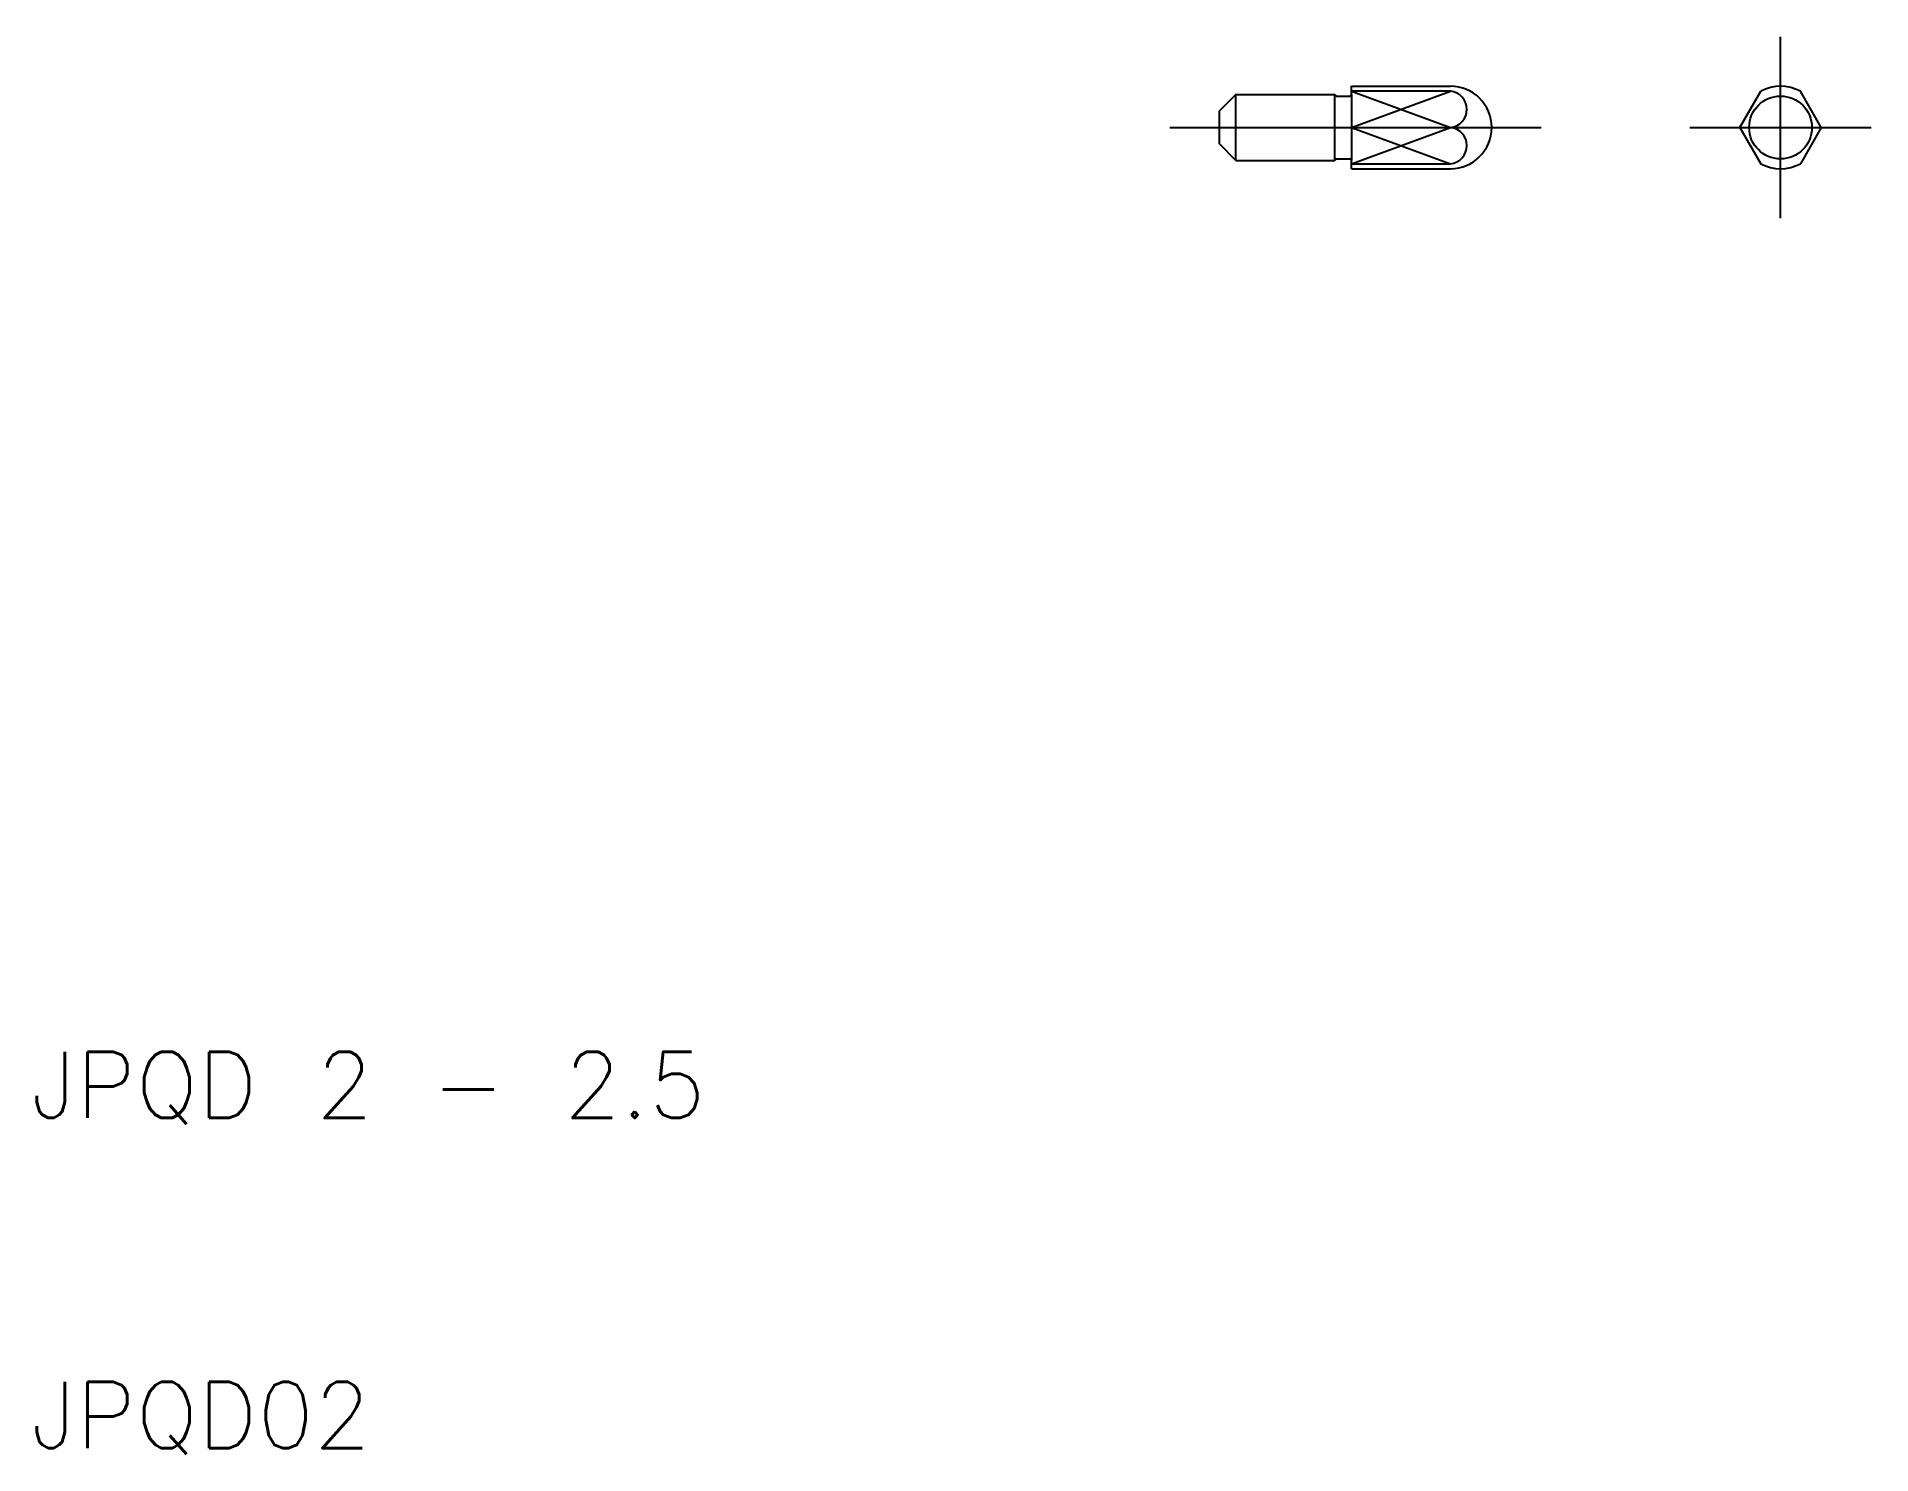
# Model space of a CAD drawing. Extents: x 10.2 to 65.8, y 9.8 to 52.8.
import ezdxf

# ---------------------------------------------------------------- set-up
doc = ezdxf.new("R2010")
doc.units = 0
doc.linetypes.add('CENTER', pattern=[50.8, 31.75, -6.35, 6.35, -6.35])
doc.linetypes.add('DASHED', pattern=[19.05, 12.7, -6.35])
doc.layers.get('0').update_dxf_attribs({"linetype": 'CONTINUOUS'})
doc.layers.add('CENTER', color=1, linetype='CENTER')
doc.styles.get("Standard").update_dxf_attribs({"font": 'txt.shx'})

msp = doc.modelspace()

# ---------------------------------------------------------------- linework, layer by layer
for p, q in [((50, 51.25), (53, 51.25)), ((50, 51), (50, 51.25)), ((46.5, 51), (46, 50.5)), ((46.5, 49), (46.5, 51)), ((46.5, 49), (46.5, 51)), ((46.5, 51), (49.5, 51)), ((49.5, 49), (49.5, 51)), ((49.55, 50.95), (49.95, 50.95)), ((53, 51.097), (50, 51.097)), ((50, 51), (50, 49)), ((61.767, 50), (62.4, 51.097)), ((64.233, 50), (63.6, 51.097)), ((46, 49.5), (46, 50.5)), ((46.5, 49), (46, 49.5)), ((50, 50), (53, 50)), ((61.767, 50), (62.4, 48.903)), ((64.233, 50), (63.6, 48.903)), ((46.5, 49), (49.5, 49)), ((49.55, 49.05), (49.95, 49.05)), ((50, 48.75), (50, 49)), ((50, 48.903), (53, 48.903)), ((50, 48.75), (53, 48.75))]:
    msp.add_line(p, q)
at = {"color": 3}
for p, q in [((50, 50), (53, 51.097)), ((50, 51.097), (53, 50)), ((50, 50), (53, 48.903)), ((50, 48.903), (53, 50))]:
    msp.add_line(p, q, dxfattribs=at)
at = {"color": 3, "linetype": 'DASHED'}
msp.add_circle((63, 50), 0.95, dxfattribs=at)
for centre, radius, start, end in [((53, 50), 1.25, 270, 90), ((63, 50), 1.25, 61.3146, 118.6854), ((49.55, 51), 0.05, 180, 270), ((49.95, 51), 0.05, 270, 0), ((52.949, 50.548), 0.551, 275.8231, 84.6994), ((52.949, 49.452), 0.551, 275.3006, 84.1769), ((49.55, 49), 0.05, 90, 180), ((49.95, 49), 0.05, 0, 90), ((63, 50), 1.25, 241.3146, 298.6854)]:
    msp.add_arc(centre, radius, start, end)
at = {"layer": 'CENTER'}
for p, q in [((63, 47.25), (63, 52.75)), ((63, 47.5), (63, 52.5)), ((44.5, 50), (55.75, 50)), ((60.25, 50), (65.75, 50)), ((60.5, 50), (65.5, 50))]:
    msp.add_line(p, q, dxfattribs=at)

# ---------------------------------------------------------------- texts
for s, p in [('JPQD 2 - 2.5', (10, 20)), ('JPQD02', (10, 10))]:
    msp.add_text(s, height=2).set_placement(p)

doc.saveas('drawing.dxf')
